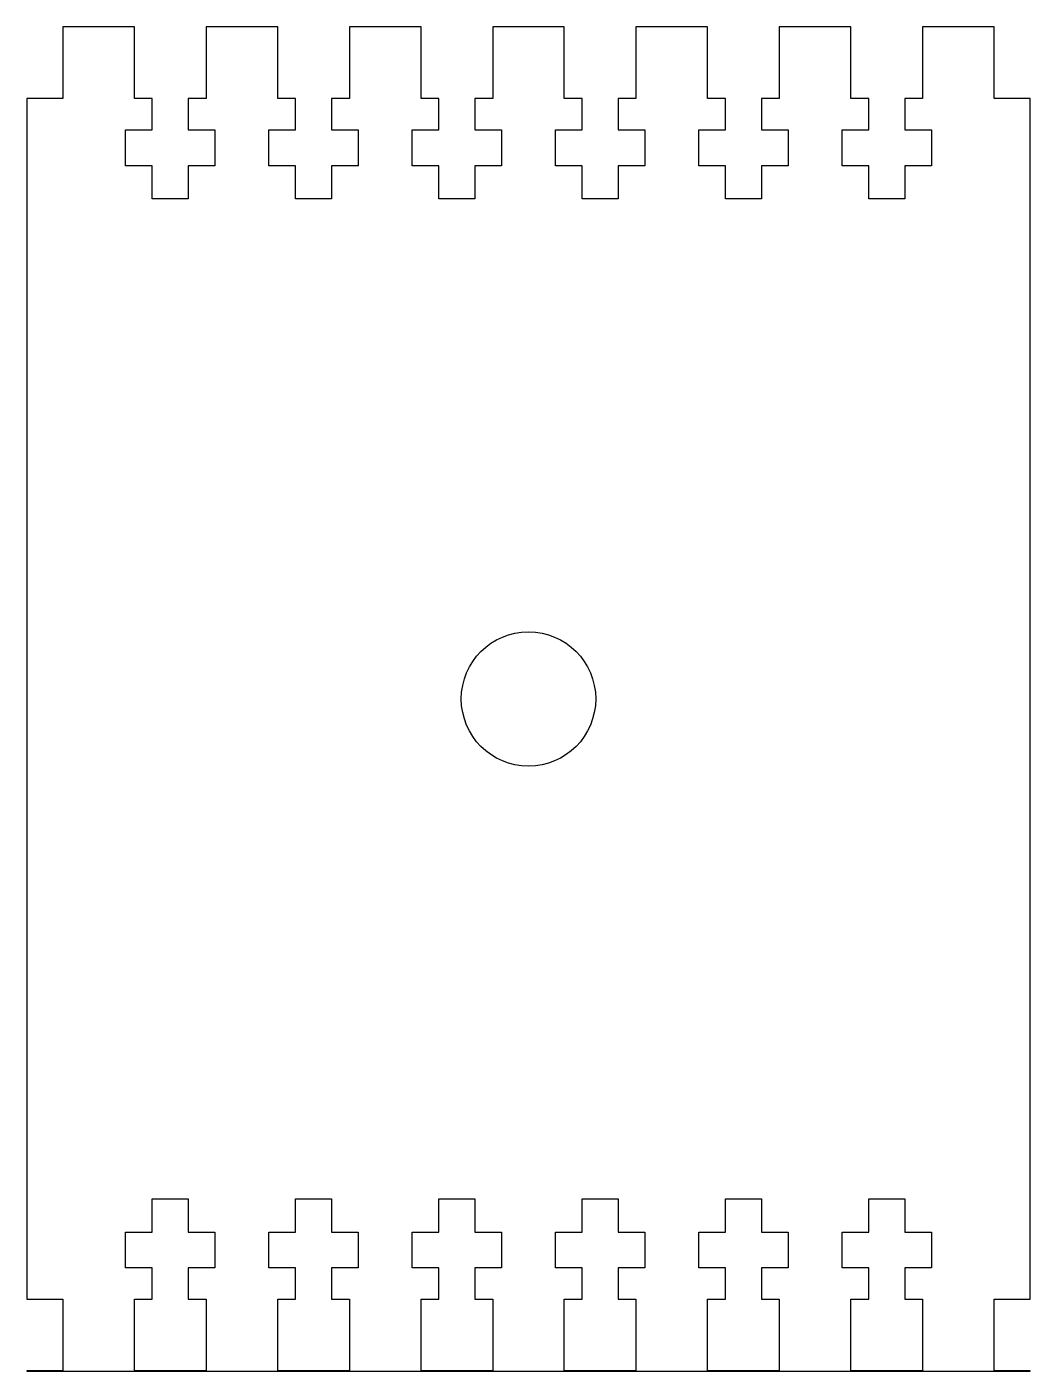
# Model space of a CAD drawing. Extents: x -3.5 to 0, y -4.69 to 0.
import ezdxf

# ---------------------------------------------------------------- set-up
doc = ezdxf.new("R2010")
doc.units = 0
doc.layers.get('0').update_dxf_attribs({"linetype": 'CONTINUOUS'})

msp = doc.modelspace()

# ---------------------------------------------------------------- linework, layer by layer
for points in [[(-3.0625, -0.359375), (-3.0625, -0.25), (-3.125, -0.25), (-3.125, 0), (-3.375, 0), (-3.375, -0.25), (-3.5, -0.25), (-3.5, -4.4375), (-3.375, -4.4375), (-3.375, -4.6875), (-3.5, -4.6875), (-3.5, -4.688), (0, -4.688), (0, -4.6875), (-0.125, -4.6875), (-0.125, -4.4375), (0, -4.4375), (0, -0.25), (-0.125, -0.25), (-0.125, 0), (-0.375, 0), (-0.375, -0.25), (-0.4375, -0.25), (-0.4375, -0.359375), (-0.34375, -0.359375), (-0.34375, -0.484375), (-0.4375, -0.484375), (-0.4375, -0.6), (-0.5625, -0.6), (-0.5625, -0.484375), (-0.65625, -0.484375), (-0.65625, -0.359375), (-0.5625, -0.359375), (-0.5625, -0.25), (-0.625, -0.25), (-0.625, 0), (-0.875, 0), (-0.875, -0.25), (-0.9375, -0.25), (-0.9375, -0.359375), (-0.84375, -0.359375), (-0.84375, -0.484375), (-0.9375, -0.484375), (-0.9375, -0.6), (-1.0625, -0.6), (-1.0625, -0.484375), (-1.15625, -0.484375), (-1.15625, -0.359375), (-1.0625, -0.359375), (-1.0625, -0.25), (-1.125, -0.25), (-1.125, 0), (-1.375, 0), (-1.375, -0.25), (-1.4375, -0.25), (-1.4375, -0.359375), (-1.34375, -0.359375), (-1.34375, -0.484375), (-1.4375, -0.484375), (-1.4375, -0.6), (-1.5625, -0.6), (-1.5625, -0.484375), (-1.65625, -0.484375), (-1.65625, -0.359375), (-1.5625, -0.359375), (-1.5625, -0.25), (-1.625, -0.25), (-1.625, 0), (-1.875, 0), (-1.875, -0.25), (-1.9375, -0.25), (-1.9375, -0.359375), (-1.84375, -0.359375), (-1.84375, -0.484375), (-1.9375, -0.484375), (-1.9375, -0.6), (-2.0625, -0.6), (-2.0625, -0.484375), (-2.15625, -0.484375), (-2.15625, -0.359375), (-2.0625, -0.359375), (-2.0625, -0.25), (-2.125, -0.25), (-2.125, 0), (-2.375, 0), (-2.375, -0.25), (-2.4375, -0.25), (-2.4375, -0.359375), (-2.34375, -0.359375), (-2.34375, -0.484375), (-2.4375, -0.484375), (-2.4375, -0.6), (-2.5625, -0.6), (-2.5625, -0.484375), (-2.65625, -0.484375), (-2.65625, -0.359375), (-2.5625, -0.359375), (-2.5625, -0.25), (-2.625, -0.25), (-2.625, 0), (-2.875, 0), (-2.875, -0.25), (-2.9375, -0.25), (-2.9375, -0.359375), (-2.84375, -0.359375), (-2.84375, -0.484375), (-2.9375, -0.484375), (-2.9375, -0.6), (-3.0625, -0.6), (-3.0625, -0.484375), (-3.15625, -0.484375), (-3.15625, -0.359375)], [(-3.0625, -4.4375), (-3.0625, -4.328125), (-3.15625, -4.328125), (-3.15625, -4.203125), (-3.0625, -4.203125), (-3.0625, -4.0875), (-2.9375, -4.0875), (-2.9375, -4.203125), (-2.84375, -4.203125), (-2.84375, -4.328125), (-2.9375, -4.328125), (-2.9375, -4.4375), (-2.875, -4.4375), (-2.875, -4.6875), (-3.125, -4.6875), (-3.125, -4.4375)], [(-2.5625, -4.4375), (-2.5625, -4.328125), (-2.65625, -4.328125), (-2.65625, -4.203125), (-2.5625, -4.203125), (-2.5625, -4.0875), (-2.4375, -4.0875), (-2.4375, -4.203125), (-2.34375, -4.203125), (-2.34375, -4.328125), (-2.4375, -4.328125), (-2.4375, -4.4375), (-2.375, -4.4375), (-2.375, -4.6875), (-2.625, -4.6875), (-2.625, -4.4375)], [(-2.0625, -4.4375), (-2.0625, -4.328125), (-2.15625, -4.328125), (-2.15625, -4.203125), (-2.0625, -4.203125), (-2.0625, -4.0875), (-1.9375, -4.0875), (-1.9375, -4.203125), (-1.84375, -4.203125), (-1.84375, -4.328125), (-1.9375, -4.328125), (-1.9375, -4.4375), (-1.875, -4.4375), (-1.875, -4.6875), (-2.125, -4.6875), (-2.125, -4.4375)], [(-1.5625, -4.4375), (-1.5625, -4.328125), (-1.65625, -4.328125), (-1.65625, -4.203125), (-1.5625, -4.203125), (-1.5625, -4.0875), (-1.4375, -4.0875), (-1.4375, -4.203125), (-1.34375, -4.203125), (-1.34375, -4.328125), (-1.4375, -4.328125), (-1.4375, -4.4375), (-1.375, -4.4375), (-1.375, -4.6875), (-1.625, -4.6875), (-1.625, -4.4375)], [(-1.0625, -4.4375), (-1.0625, -4.328125), (-1.15625, -4.328125), (-1.15625, -4.203125), (-1.0625, -4.203125), (-1.0625, -4.0875), (-0.9375, -4.0875), (-0.9375, -4.203125), (-0.84375, -4.203125), (-0.84375, -4.328125), (-0.9375, -4.328125), (-0.9375, -4.4375), (-0.875, -4.4375), (-0.875, -4.6875), (-1.125, -4.6875), (-1.125, -4.4375)], [(-0.5625, -4.4375), (-0.5625, -4.328125), (-0.65625, -4.328125), (-0.65625, -4.203125), (-0.5625, -4.203125), (-0.5625, -4.0875), (-0.4375, -4.0875), (-0.4375, -4.203125), (-0.34375, -4.203125), (-0.34375, -4.328125), (-0.4375, -4.328125), (-0.4375, -4.4375), (-0.375, -4.4375), (-0.375, -4.6875), (-0.625, -4.6875), (-0.625, -4.4375)]]:
    msp.add_lwpolyline(points, close=True)
msp.add_circle((-1.75, -2.34375), 0.234375)

doc.saveas('drawing.dxf')
